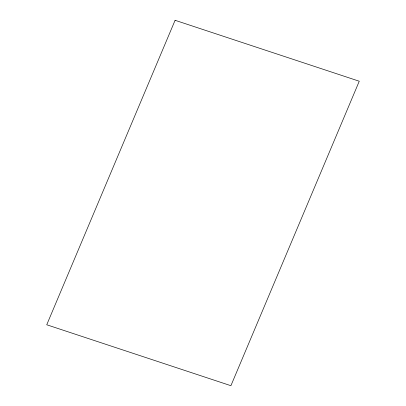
<?xml version="1.0" encoding="UTF-8"?>
<svg xmlns="http://www.w3.org/2000/svg" width="406" height="406" viewBox="0 0 406 406"><rect width="100%" height="100%" fill="white"/><g stroke="black" fill="none" stroke-linecap="round" stroke-linejoin="round"><path stroke-width="0.61" d="M175.093 20.3L46.741 324.77L230.907 385.7L359.259 81.23L175.093 20.3"/></g></svg>
